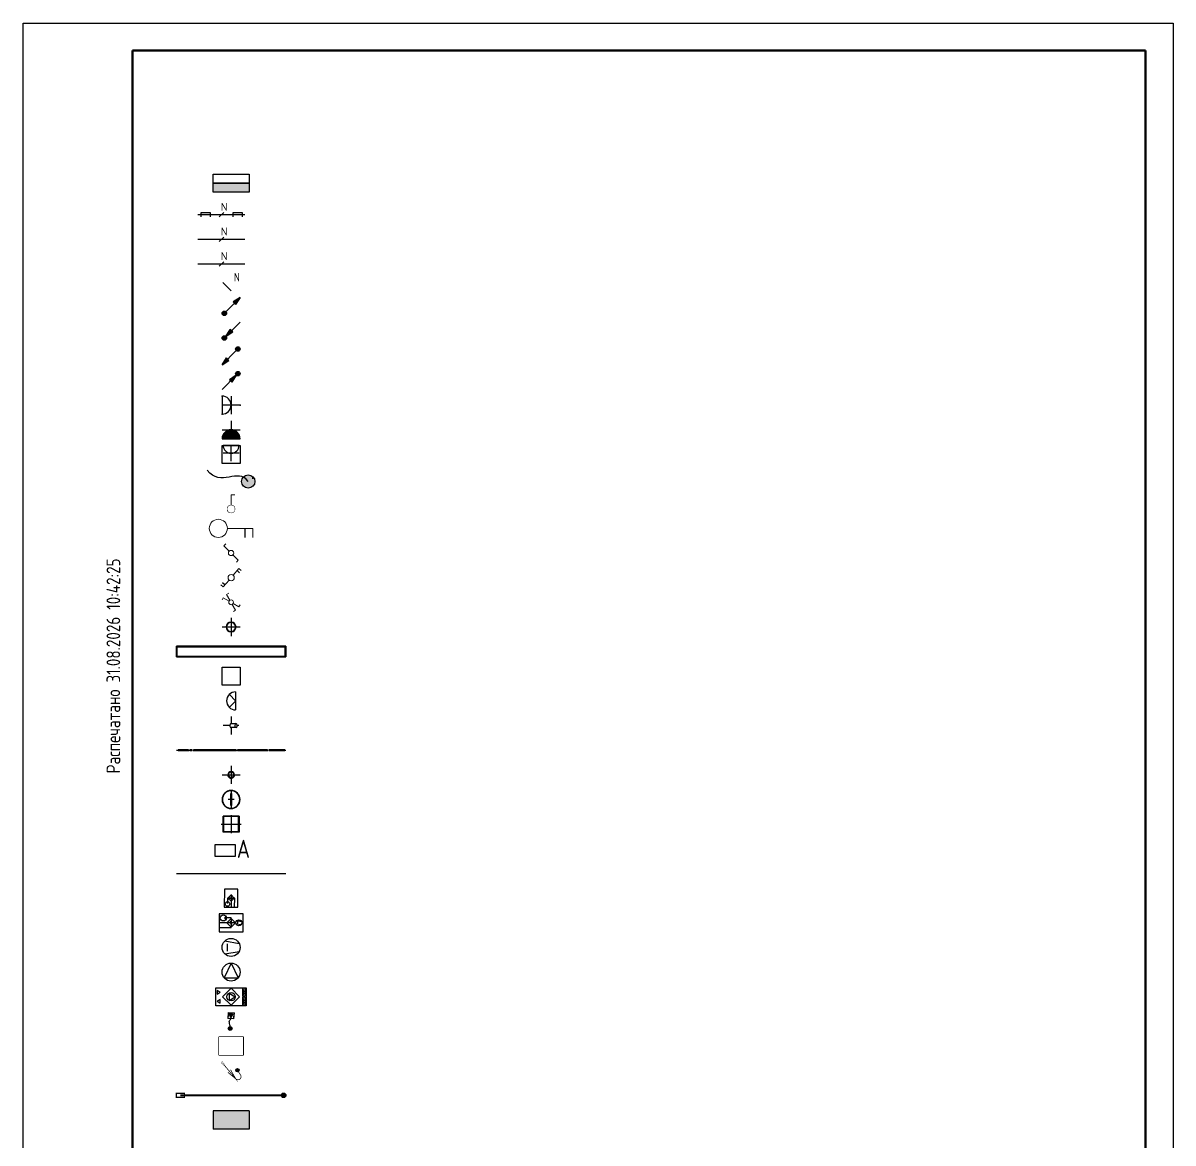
# Paper-space layout 'Layout1' of a CAD drawing. Header units: millimetres. Extents: x 0 to 1680, y -218 to 297.
# Drawn here: x 0 to 210, y 92.5 to 297 of the extents above; entities that cross this region are included whole.
import ezdxf
from ezdxf.enums import TextEntityAlignment as Align

# ---------------------------------------------------------------- set-up
doc = ezdxf.new("R2010")
doc.units = ezdxf.units.MM
doc.linetypes.add('$0$JIS_02_0.7', pattern=[1.35, 0.75, -0.6])
for name, color, linetype in [('$0$$0$0_UNC_4 LED. Оборудование 24', 1, 'Continuous'), ('$0$0_UNC_6 Обогрев. Оборудование', 1, 'Continuous'), ('0_Рамка', 7, 'Continuous')]:
    doc.layers.add(name, color=color, linetype=linetype)
doc.layers.add('0_UNC Defpoints ЭОМ', color=6, linetype='Continuous', plot=False)
doc.styles.add('$0$$0$Unecom', font='GOST2304A_0.ttf', dxfattribs={"height": 2.5})
doc.styles.add('$0$$0$СПДС1.8', font='isocpeur.ttf', dxfattribs={"width": 0.8, "height": 1.8})
doc.styles.add('$0$$18$Unecom', font='GOST2304A_0.ttf', dxfattribs={"height": 2.5})
doc.styles.add('$0$СГЕНЕРИР_СТИЛЬ_1', font='')
doc.styles.get("Standard").update_dxf_attribs({"font": 'arial.ttf'})
doc.styles.add('Unecom', font='GOST2304A_0.ttf', dxfattribs={"height": 2.5})
doc.styles.add('СПДС', font='isocpeur.ttf', dxfattribs={"width": 0.9, "height": 2.5})
doc.styles.get('$0$СГЕНЕРИР_СТИЛЬ_1').set_extended_font_data('Arial Кириллический')
doc.linetypes.add('$0$$0$зигзаг', pattern='A,0.00254,-5.08,[131,ltypeshp.shx,S=5.08,R=0,X=-5.08,Y=0],-10.16,[131,ltypeshp.shx,S=5.08,R=180,X=5.08,Y=0],-5.08', length=20.32254)

# ---------------------------------------------------------------- blocks, each defined once
blk = doc.blocks.new('*U3')
at = {"lineweight": 60, "ltscale": 10}
for p, q in [((20, 292), (205, 292)), ((20, 5), (20, 292)), ((205, 292), (205, 5))]:
    blk.add_line(p, q, dxfattribs=at)
at = {"layer": '0_UNC Defpoints ЭОМ', "ltscale": 10}
blk.add_lwpolyline([(210, 0), (0, 0), (0, 297), (210, 297)], close=True, dxfattribs=at)
at = {"style": 'Unecom'}
blk.add_attdef('ЛИСТ_№', text='', height=2.5, dxfattribs=at).set_placement((177.5, 25), align=Align.MIDDLE_CENTER)
blk.add_attdef('КОЛ-ВО_ЛИСТОВ', text='', height=2.5, dxfattribs=at).set_placement((194.71, 23.69), align=Align.CENTER)
at = {"lineweight": 30, "flags": 104}
blk.add_attdef('ОПИСАНИЕ_ЛИСТА', text='', height=2.5, dxfattribs=at).set_placement((119.93, 12.53), align=Align.MIDDLE_CENTER)
at = {"style": 'Unecom', "flags": 8}
blk.add_attdef('ФОРМАТ_БУМАГИ', (169.38, 1.29), '', height=2.5, dxfattribs=at)
at = {"layer": '0_Рамка', "style": 'СПДС', "width": 0.8}
blk.add_text('Распечатано 31.08.2026 10:42:25', height=2.5, rotation=90, dxfattribs=at).set_placement((16.5, 160), align=Align.MIDDLE_LEFT)
blk = doc.blocks.new('$0$CODEX_HBK_UGO_1')
at = {"ltscale": 0.0055}
h = blk.add_hatch(color=256, dxfattribs=at)
h.dxf.hatch_style = 1
h.paths.add_polyline_path([(3.3, -1.65), (-3.3, -1.65), (-3.3, 0), (3.3, 0)])
for points in [[(3.3, 0), (-3.3, 0), (-3.3, 1.65), (3.3, 1.65)], [(3.3, -1.65), (-3.3, -1.65), (-3.3, 0), (3.3, 0)]]:
    blk.add_lwpolyline(points, close=True, dxfattribs=at)
blk = doc.blocks.new('$0$CODEX_HBK_UGO_2')
at = {"color": 30, "ltscale": 0.574646, "true_color": 0xf8991e}
for points in [[(-6.06, -1.23), (2.53, -1.23)], [(-5.47, -1.65), (-5.47, -0.82), (-3.83, -0.82), (-3.83, -1.65)], [(-2.18, -1.65), (-1.35, -0.82)], [(0.4, -1.65), (0.4, -0.82), (2.05, -0.82), (2.05, -1.65)]]:
    blk.add_lwpolyline(points, dxfattribs=at)
at = {"color": 30, "ltscale": 0.574646, "true_color": 0xf8991e, "insert": (2.08, 0.19), "char_height": 1.4684, "width": 7.9528, "attachment_point": 5, "style": '$0$СГЕНЕРИР_СТИЛЬ_1'}
blk.add_mtext('\\pxql;{\\fISOCPEUR|b0|i0|c204|p34;N}', dxfattribs=at)
blk = doc.blocks.new('$0$CODEX_HBK_UGO_3')
at = {"color": 1, "ltscale": 0.574646}
for points in [[(-6.06, -1.23), (2.53, -1.23)], [(-2.18, -1.65), (-1.35, -0.82)]]:
    blk.add_lwpolyline(points, dxfattribs=at)
at = {"color": 1, "ltscale": 0.574646, "insert": (2.08, 0.19), "char_height": 1.4684, "width": 7.9528, "attachment_point": 5, "style": '$0$СГЕНЕРИР_СТИЛЬ_1'}
blk.add_mtext('\\pxql;{\\fISOCPEUR|b0|i0|c204|p34;N}', dxfattribs=at)
blk = doc.blocks.new('$0$CODEX_HBK_UGO_4')
at = {"color": 1, "linetype": '$0$JIS_02_0.7', "ltscale": 114.929133}
blk.add_lwpolyline([(-6.06, -1.23), (2.53, -1.23)], dxfattribs=at)
at = {"color": 1, "ltscale": 0.574646}
blk.add_lwpolyline([(-2.18, -1.65), (-1.35, -0.82)], dxfattribs=at)
at = {"color": 1, "ltscale": 0.574646, "insert": (2.08, 0.19), "char_height": 1.4684, "width": 7.9528, "attachment_point": 5, "style": '$0$СГЕНЕРИР_СТИЛЬ_1'}
blk.add_mtext('\\pxql;{\\fISOCPEUR|b0|i0|c204|p34;N}', dxfattribs=at)
blk = doc.blocks.new('$0$CODEX_HBK_UGO_5')
at = {"linetype": 'ByBlock', "ltscale": 0.010498}
blk.add_line((-1.53, -0.09), (0.03, -1.65), dxfattribs=at)
at = {"ltscale": 0.010498, "style": '$0$$0$Unecom'}
blk.add_text('N', height=1.57, dxfattribs=at).set_placement((0.51, 0.07))
blk = doc.blocks.new('$0$CODEX_HBK_UGO_6')
at = {"ltscale": 0.007113}
h = blk.add_hatch(color=0, dxfattribs=at)
h.dxf.hatch_style = 1
h.paths.add_polyline_path([(1.65, 1.65), (0.39, 0.83), (0.83, 0.39)])
h = blk.add_hatch(color=0, dxfattribs=at)
h.dxf.hatch_style = 1
h.paths.add_polyline_path([(-1.65, -1.24, 1), (-0.83, -1.24, 1)])
at = {"color": 0, "ltscale": 0.007113}
for p, q in [((-0.95, -0.95), (1.65, 1.65)), ((1.65, 1.65), (0.39, 0.83)), ((0.39, 0.83), (0.83, 0.39)), ((1.65, 1.65), (0.83, 0.39))]:
    blk.add_line(p, q, dxfattribs=at)
blk.add_circle((-1.24, -1.24), 0.409, dxfattribs=at)
blk = doc.blocks.new('$0$CODEX_HBK_UGO_7')
at = {"ltscale": 0.007113}
h = blk.add_hatch(color=0, dxfattribs=at)
h.dxf.hatch_style = 1
h.paths.add_polyline_path([(-0.95, -0.95), (0.31, -0.14), (-0.14, 0.31)])
h = blk.add_hatch(color=0, dxfattribs=at)
h.dxf.hatch_style = 1
h.paths.add_polyline_path([(-1.65, -1.24, 1), (-0.83, -1.24, 1)])
at = {"color": 0, "ltscale": 0.007113}
for p, q in [((-0.95, -0.95), (1.65, 1.65)), ((-0.95, -0.95), (-0.14, 0.31)), ((0.31, -0.14), (-0.14, 0.31)), ((-0.95, -0.95), (0.31, -0.14))]:
    blk.add_line(p, q, dxfattribs=at)
blk.add_circle((-1.24, -1.24), 0.409, dxfattribs=at)
blk = doc.blocks.new('$0$CODEX_HBK_UGO_8')
at = {"ltscale": 0.007113}
h = blk.add_hatch(color=0, dxfattribs=at)
h.dxf.hatch_style = 1
h.paths.add_polyline_path([(0.83, 1.24, 1), (1.65, 1.24, 1)])
h = blk.add_hatch(color=0, dxfattribs=at)
h.dxf.hatch_style = 1
h.paths.add_polyline_path([(-1.65, -1.65), (-0.39, -0.83), (-0.83, -0.39)])
at = {"color": 0, "ltscale": 0.007113}
for p, q in [((-1.65, -1.65), (0.95, 0.95)), ((-1.65, -1.65), (-0.83, -0.39)), ((-1.65, -1.65), (-0.39, -0.83)), ((-0.39, -0.83), (-0.83, -0.39))]:
    blk.add_line(p, q, dxfattribs=at)
blk.add_circle((1.24, 1.24), 0.409, dxfattribs=at)
blk = doc.blocks.new('$0$CODEX_HBK_UGO_9')
at = {"ltscale": 0.007113}
h = blk.add_hatch(color=0, dxfattribs=at)
h.dxf.hatch_style = 1
h.paths.add_polyline_path([(0.95, 0.95), (-0.31, 0.14), (0.14, -0.31)])
h = blk.add_hatch(color=0, dxfattribs=at)
h.dxf.hatch_style = 1
h.paths.add_polyline_path([(0.83, 1.24, 1), (1.65, 1.24, 1)])
at = {"color": 0, "ltscale": 0.007113}
for p, q in [((-1.65, -1.65), (0.95, 0.95)), ((0.95, 0.95), (-0.31, 0.14)), ((-0.31, 0.14), (0.14, -0.31)), ((0.95, 0.95), (0.14, -0.31))]:
    blk.add_line(p, q, dxfattribs=at)
blk.add_circle((1.24, 1.24), 0.409, dxfattribs=at)
blk = doc.blocks.new('$0$CODEX_HBK_UGO_10')
at = {"color": 0, "linetype": 'ByBlock', "lineweight": -2, "ltscale": 0.009497}
for points in [[(-1.65, 1.65), (-1.65, -1.65)], [(0, 1.65), (0, -1.65)]]:
    blk.add_lwpolyline(points, dxfattribs=at)
at = {"color": 0, "ltscale": 0.003799}
blk.add_lwpolyline([(1.65, 0), (-1.65, 0)], dxfattribs=at)
at = {"color": 0, "linetype": 'ByBlock', "lineweight": -2, "ltscale": 0.009497}
blk.add_arc((-1.65, 0), 1.65, 270, 90, dxfattribs=at)
for p in [(-1.65, 1.65), (1.65, 0), (-1.65, -1.65)]:
    blk.add_point(p, dxfattribs=at)
blk = doc.blocks.new('$0$CODEX_HBK_UGO_11')
at = {"ltscale": 0.003799}
h = blk.add_hatch(color=0, dxfattribs=at)
h.dxf.hatch_style = 1
h.paths.add_polyline_path([(0, 0, 0.414214), (-1.65, -1.65), (0, -1.65)])
h = blk.add_hatch(color=0, dxfattribs=at)
h.dxf.hatch_style = 1
h.paths.add_polyline_path([(0, 0), (0, -1.65), (1.65, -1.65, 0.414214)])
at = {"color": 0, "linetype": 'ByBlock', "lineweight": -2, "ltscale": 0.009497}
for points in [[(-1.65, 0), (1.65, 0)], [(-1.65, -1.65), (1.65, -1.65)]]:
    blk.add_lwpolyline(points, dxfattribs=at)
at = {"color": 0, "ltscale": 0.003799}
blk.add_lwpolyline([(0, 1.65), (0, -1.65)], dxfattribs=at)
at = {"color": 0, "linetype": 'ByBlock', "lineweight": -2, "ltscale": 0.009497}
blk.add_arc((0, -1.65), 1.65, 0, 180, dxfattribs=at)
blk = doc.blocks.new('$0$CODEX_HBK_UGO_12')
at = {"color": 0, "ltscale": 0.003341}
blk.add_lwpolyline([(1.65, -1.65), (-1.65, -1.65), (-1.65, 1.65), (1.65, 1.65)], close=True, dxfattribs=at)
at = {"color": 0, "linetype": 'ByBlock', "lineweight": -2, "ltscale": 0.008353}
for points in [[(1.45, 1.65), (-1.45, 1.65)], [(1.45, 0.2), (-1.45, 0.2)]]:
    blk.add_lwpolyline(points, dxfattribs=at)
at = {"color": 0, "ltscale": 0.003341}
blk.add_lwpolyline([(0, -1.25), (0, 1.65)], dxfattribs=at)
at = {"color": 0, "linetype": 'ByBlock', "lineweight": -2, "ltscale": 0.008353}
blk.add_arc((0, 1.65), 1.45, 180, 0, dxfattribs=at)
blk = doc.blocks.new('$0$CODEX_HBK_UGO_13')
at = {"ltscale": 0.019384}
h = blk.add_hatch(dxfattribs=at)
h.set_pattern_fill('ANGLE', color=0, scale=0.969202, angle=-90)
h.set_pattern_definition([(270, (8.0794, 2.05), (6.77, 6e-14), [4.9235, -1.8463]), (5e-13, (8.0794, 2.05), (-6e-14, 6.77), [4.9235, -1.8463])])
h.paths.add_polyline_path([(3.13, -1.65, 1), (3.13, 0.77, 1)])
at = {"linetype": 'ByBlock', "ltscale": 0.019384}
h = blk.add_hatch(color=0, dxfattribs=at)
h.dxf.hatch_style = 1
h.paths.add_polyline_path([(2.81, -1.61, 1), (3.45, 0.73, 1)])
at = {"color": 0, "linetype": 'ByBlock', "ltscale": 0.019384}
blk.add_circle((3.13, -0.44), 1.21, dxfattribs=at)
blk.add_open_spline([(3.13, -0.44), (1.29, 2.19), (-1.9, -1.64), (-4.34, 1.63)], degree=3, dxfattribs=at)
blk = doc.blocks.new('$0$CODEX_HBK_UGO_14')
at = {"color": 0, "lineweight": 13, "ltscale": 0.007476}
blk.add_lwpolyline([(0, -0.28), (0, 1.65), (0.68, 1.65)], dxfattribs=at)
blk.add_circle((0, -0.97), 0.685, dxfattribs=at)
blk.add_circle((0, -0.97), 0.685, dxfattribs=at)
blk.add_circle((0, -0.97), 0.685, dxfattribs=at)
blk.add_circle((0, -0.97), 0.685, dxfattribs=at)
blk.add_circle((0, -0.97), 0.685, dxfattribs=at)
blk.add_circle((0, -0.97), 0.685, dxfattribs=at)
at = {"color": 0, "ltscale": 0.007476}
blk.add_wipeout([(-0.68, -0.97), (-0.68, -0.89), (-0.66, -0.8), (-0.64, -0.71), (-0.59, -0.62), (-0.54, -0.55), (-0.48, -0.48), (-0.4, -0.41), (-0.32, -0.36), (-0.21, -0.31), (-0.13, -0.29), (-0.03, -0.28), (0.04, -0.28), (0.16, -0.3), (0.27, -0.34), (0.35, -0.37), (0.44, -0.44), (0.51, -0.51), (0.57, -0.59), (0.62, -0.68), (0.66, -0.79), (0.68, -0.9), (0.68, -1.03), (0.66, -1.15), (0.61, -1.27), (0.56, -1.36), (0.5, -1.44), (0.41, -1.51), (0.32, -1.57), (0.22, -1.61), (0.09, -1.64), (-0.05, -1.65), (-0.15, -1.63), (-0.27, -1.59), (-0.37, -1.54), (-0.47, -1.47), (-0.54, -1.39), (-0.6, -1.29), (-0.66, -1.16), (-0.68, -1.05)], dxfattribs=at)
blk.add_wipeout([(-0.68, -0.97), (-0.68, -0.91), (-0.67, -0.83), (-0.64, -0.71), (-0.59, -0.62), (-0.51, -0.51), (-0.4, -0.41), (-0.27, -0.34), (-0.13, -0.29), (0.01, -0.28), (0.16, -0.3), (0.31, -0.35), (0.41, -0.42), (0.51, -0.51), (0.6, -0.62), (0.64, -0.73), (0.67, -0.84), (0.68, -0.96), (0.68, -1.06), (0.66, -1.15), (0.62, -1.25), (0.56, -1.36), (0.5, -1.44), (0.41, -1.51), (0.3, -1.58), (0.16, -1.63), (0, -1.65), (-0.1, -1.64), (-0.24, -1.61), (-0.37, -1.54), (-0.47, -1.47), (-0.57, -1.34), (-0.63, -1.23), (-0.68, -1.08)], dxfattribs=at)
blk = doc.blocks.new('$0$CODEX_HBK_UGO_15')
at = {"color": 0, "lineweight": 13, "ltscale": 0.018016}
blk.add_lwpolyline([(-0.68, 0), (3.98, 0), (3.98, -1.65)], dxfattribs=at)
at = {"color": 0, "ltscale": 0.036031}
blk.add_lwpolyline([(2.58, -1.65), (2.58, 0)], dxfattribs=at)
at = {"color": 0, "lineweight": 13, "ltscale": 0.018016}
blk.add_circle((-2.33, 0), 1.65, dxfattribs=at)
blk.add_circle((-2.33, 0), 1.65, dxfattribs=at)
blk.add_circle((-2.33, 0), 1.65, dxfattribs=at)
blk.add_circle((-2.33, 0), 1.65, dxfattribs=at)
blk.add_circle((-2.33, 0), 1.65, dxfattribs=at)
blk = doc.blocks.new('$0$CODEX_HBK_UGO_16')
at = {"color": 0, "lineweight": 13, "ltscale": 0.005286}
for points in [[(-0.34, 0.34), (-1.31, 1.31), (-0.97, 1.65)], [(0.34, -0.34), (1.31, -1.31), (0.97, -1.65)]]:
    blk.add_lwpolyline(points, dxfattribs=at)
blk.add_circle((0, 0), 0.484, dxfattribs=at)
blk.add_circle((0, 0), 0.484, dxfattribs=at)
blk.add_circle((0, 0), 0.484, dxfattribs=at)
blk.add_circle((0, 0), 0.484, dxfattribs=at)
blk.add_circle((0, 0), 0.484, dxfattribs=at)
blk = doc.blocks.new('$0$CODEX_HBK_UGO_17')
at = {"color": 0, "lineweight": 13, "ltscale": 0.006254}
for points in [[(0.37, 0.43), (1.42, 1.65), (1.86, 1.28)], [(-0.37, -0.43), (-1.42, -1.65), (-1.86, -1.28)]]:
    blk.add_lwpolyline(points, dxfattribs=at)
at = {"color": 0, "ltscale": 0.012508}
for points in [[(1.54, 0.91), (1.1, 1.28)], [(-1.54, -0.91), (-1.1, -1.28)]]:
    blk.add_lwpolyline(points, dxfattribs=at)
at = {"color": 0, "lineweight": 13, "ltscale": 0.006254}
blk.add_circle((0.01, 0.01), 0.573, dxfattribs=at)
blk.add_circle((0.01, 0.01), 0.573, dxfattribs=at)
blk.add_circle((0.01, 0.01), 0.573, dxfattribs=at)
blk.add_circle((0.01, 0.01), 0.573, dxfattribs=at)
blk.add_circle((0.01, 0.01), 0.573, dxfattribs=at)
blk = doc.blocks.new('$0$CODEX_HBK_UGO_18')
at = {"color": 0, "lineweight": 13, "ltscale": 0.004719}
for points in [[(-0.38, 0.21), (-1.44, 0.81), (-1.65, 0.44)], [(-0.38, 0.21), (-1.44, 0.81), (-1.65, 0.44)], [(-0.38, 0.21), (-1.44, 0.81), (-1.65, 0.44)], [(-0.38, 0.21), (-1.44, 0.81), (-1.65, 0.44)], [(-0.38, 0.21), (-1.44, 0.81), (-1.65, 0.44)], [(-0.21, 0.38), (-0.81, 1.44), (-0.44, 1.65)], [(-0.21, 0.38), (-0.81, 1.44), (-0.44, 1.65)], [(-0.21, 0.38), (-0.81, 1.44), (-0.44, 1.65)], [(-0.21, 0.38), (-0.81, 1.44), (-0.44, 1.65)], [(-0.21, 0.38), (-0.81, 1.44), (-0.44, 1.65)], [(0.21, -0.38), (0.81, -1.44), (0.44, -1.65)], [(0.21, -0.38), (0.81, -1.44), (0.44, -1.65)], [(0.21, -0.38), (0.81, -1.44), (0.44, -1.65)], [(0.38, -0.21), (1.44, -0.81), (1.65, -0.44)], [(0.38, -0.21), (1.44, -0.81), (1.65, -0.44)], [(0.38, -0.21), (1.44, -0.81), (1.65, -0.44)]]:
    blk.add_lwpolyline(points, dxfattribs=at)
blk.add_circle((0, 0), 0.432, dxfattribs=at)
blk.add_circle((0, 0), 0.432, dxfattribs=at)
blk.add_circle((0, 0), 0.432, dxfattribs=at)
blk.add_circle((0, 0), 0.432, dxfattribs=at)
blk.add_circle((0, 0), 0.432, dxfattribs=at)
blk = doc.blocks.new('$0$CODEX_HBK_UGO_19')
at = {"color": 0, "ltscale": 0.022}
for p, q in [((-1.65, 0), (1.65, 0)), ((0, 1.65), (0, -1.65))]:
    blk.add_line(p, q, dxfattribs=at)
for radius, start, end in [(0.902, 0, 180), (0.902, 180, 0), (0.836, 0, 180), (0.836, 180, 0)]:
    blk.add_arc((0, 0), radius, start, end, dxfattribs=at)
blk = doc.blocks.new('$0$CODEX_HBK_UGO_20')
at = {"color": 0, "ltscale": 0.020619}
for p, q in [((-10, -0.98), (-10, 0.98)), ((10, 0.98), (-10, 0.98)), ((-9.9, -0.88), (-9.9, 0.88)), ((-9.9, 0.88), (9.9, 0.88)), ((9.9, 0.88), (-9.9, 0.88)), ((-9.9, 0.88), (-9.9, -0.88)), ((9.9, 0.88), (9.9, -0.88)), ((9.9, -0.88), (9.9, 0.88)), ((10, 0.98), (10, -0.98)), ((-10, -0.98), (10, -0.98)), ((9.9, -0.88), (-9.9, -0.88)), ((-9.9, -0.88), (9.9, -0.88))]:
    blk.add_line(p, q, dxfattribs=at)
blk = doc.blocks.new('$0$CODEX_HBK_UGO_21')
at = {"color": 0, "ltscale": 0.0055}
for p, q in [((-1.65, -1.65), (-1.65, 1.65)), ((-1.65, 1.65), (1.65, 1.65)), ((1.65, 1.65), (1.65, -1.65)), ((1.65, -1.65), (-1.65, -1.65))]:
    blk.add_line(p, q, dxfattribs=at)
blk = doc.blocks.new('$0$CODEX_HBK_UGO_22')
at = {"color": 0, "ltscale": 0.012071}
for p, q in [((-0.32, 1.17), (0.81, 0.04)), ((0.81, 0.04), (-0.32, 1.17)), ((-0.32, -1.17), (0.81, -0.04)), ((0.81, -0.04), (-0.32, -1.17))]:
    blk.add_line(p, q, dxfattribs=at)
blk.add_lwpolyline([(0.81, 1.65), (0.81, -1.65)], dxfattribs=at)
for start, end in [(135, 225), (91.2879, 135), (225, 268.7121)]:
    blk.add_arc((0.84, 0), 1.65, start, end, dxfattribs=at)
blk = doc.blocks.new('$0$CODEX_HBK_UGO_23')
at = {"color": 0, "ltscale": 0.020625}
for p, q in [((-0.24, 0), (-1.44, 0)), ((0, 1.65), (0, 0.36)), ((0, 0.36), (0.9, 0.36)), ((1.44, 0), (1.14, 0)), ((0.9, -0.36), (0, -0.36)), ((0, -0.36), (0, -1.65))]:
    blk.add_line(p, q, dxfattribs=at)
for centre, start_param, end_param in [((0, 0), 0, 1.570796), ((0, 0), 1.570796, 3.141593), ((0.9, 0), -1.570796, 1.570796), ((0.9, 0), 1.570796, 4.712389)]:
    blk.add_ellipse(centre, major_axis=(0, 0.361), ratio=0.656059, start_param=start_param, end_param=end_param, dxfattribs=at)
blk = doc.blocks.new('$0$CODEX_HBK_UGO_24')
at = {"color": 0, "ltscale": 0.006494}
for p, q in [((-10, 0), (-7.75, 0)), ((-9.68, 0.06), (-7.75, 0.06)), ((-9.68, 0.04), (-9.68, 0.06)), ((-7.75, 0.04), (-9.68, 0.04)), ((-9.68, 0.04), (-9.68, -0.04)), ((-7.53, 0.06), (-7.1, 0.06)), ((-7.1, 0.04), (-7.53, 0.04)), ((-7.53, 0), (-7.1, 0)), ((-6.88, 0.06), (0.95, 0.06)), ((0.95, 0.04), (-6.88, 0.04)), ((-6.88, 0), (0.95, 0)), ((1.17, 0.06), (6.66, 0.06)), ((6.66, 0.04), (1.17, 0.04)), ((1.17, 0), (6.66, 0)), ((6.89, 0.06), (9.81, 0.06)), ((9.81, 0.04), (6.89, 0.04)), ((6.89, 0), (10, 0)), ((9.81, 0.06), (9.81, 0.04)), ((9.81, -0.04), (9.81, 0.04)), ((-9.68, -0.06), (-9.68, -0.04)), ((-9.68, -0.04), (-7.73, -0.04)), ((-7.68, -0.06), (-9.68, -0.06)), ((-7.03, -0.06), (-7.6, -0.06)), ((-7.55, -0.04), (-7.08, -0.04)), ((1.02, -0.06), (-6.95, -0.06)), ((-6.9, -0.04), (0.97, -0.04)), ((6.73, -0.06), (1.1, -0.06)), ((1.15, -0.04), (6.68, -0.04)), ((9.81, -0.06), (6.82, -0.06)), ((6.87, -0.04), (9.81, -0.04)), ((9.81, -0.04), (9.81, -0.06))]:
    blk.add_line(p, q, dxfattribs=at)
blk = doc.blocks.new('$0$CODEX_HBK_UGO_25')
at = {"color": 0, "ltscale": 0.023571}
for p, q in [((-1.65, 0), (-0.75, 0)), ((-0.75, 0), (1.65, 0)), ((0, 1.65), (0, -1.47)), ((0, -1.47), (0, -1.65))]:
    blk.add_line(p, q, dxfattribs=at)
for radius, start, end in [(0.613, 0, 180), (0.613, 180, 240), (0.495, 165, 180), (0.495, 180, 195), (0.495, 135, 165), (0.495, 0, 135), (0.495, 255, 0), (0.613, 300, 0), (0.495, 195, 210), (0.495, 210, 255), (0.613, 240, 300)]:
    blk.add_arc((0, 0), radius, start, end, dxfattribs=at)
blk = doc.blocks.new('$0$CODEX_HBK_UGO_26')
at = {"color": 0, "ltscale": 0.007857}
for p, q in [((-0.06, -1.07), (-0.06, 1.07)), ((-0.06, 1.07), (0.06, 1.07)), ((0, 1.49), (0, -1.45)), ((0.06, 1.07), (0.06, -1.07)), ((0.55, 0), (-0.55, 0)), ((0.06, -1.07), (-0.06, -1.07))]:
    blk.add_line(p, q, dxfattribs=at)
for radius, start, end in [(1.65, 90, 270), (1.59, 90, 270), (1.65, 270, 90), (1.59, 270, 90)]:
    blk.add_arc((0, 0), radius, start, end, dxfattribs=at)
blk = doc.blocks.new('$0$CODEX_HBK_UGO_27')
at = {"color": 0, "ltscale": 0.007896}
for p, q in [((1.46, 1.49), (-1.46, 1.49)), ((-1.46, 1.46), (-1.46, 1.49)), ((-1.46, -1.46), (-1.46, 1.46)), ((-1.46, 1.46), (1.46, 1.46)), ((-1.38, 1.39), (-1.38, -1.39)), ((1.38, 1.39), (-1.38, 1.39)), ((0, 1.65), (0, -1.65)), ((1.38, -1.39), (1.38, 1.39)), ((1.46, 1.49), (1.46, 1.46)), ((1.46, 1.46), (1.46, -1.46)), ((-1.82, 0), (1.82, 0)), ((1.46, -1.46), (-1.46, -1.46)), ((-1.38, -1.39), (1.38, -1.39)), ((1.38, -1.39), (-1.38, -1.39))]:
    blk.add_line(p, q, dxfattribs=at)
blk = doc.blocks.new('$0$CODEX_HBK_UGO_28')
at = {"color": 1, "ltscale": 0.018333}
blk.add_lwpolyline([(-2.93, 0.78), (0.73, 0.78), (0.73, -1.42), (-2.93, -1.42), (-2.93, 0.78)], dxfattribs=at)
at = {"color": 1, "ltscale": 0.018333, "insert": (1.05, 1.65), "char_height": 3.3, "attachment_point": 1, "style": '$0$$18$Unecom'}
blk.add_mtext('А', dxfattribs=at)
blk = doc.blocks.new('$0$CODEX_HBK_UGO_29')
at = {"layer": '$0$$0$0_UNC_4 LED. Оборудование 24', "color": 6, "linetype": '$0$$0$зигзаг', "ltscale": 0.258242}
blk.add_lwpolyline([(-10, 0), (10, 0)], dxfattribs=at)
blk = doc.blocks.new('$0$CODEX_HBK_UGO_30')
at = {"color": 0, "ltscale": 0.00494}
for p, q in [((-0.58, 0), (0.58, 0)), ((0, 0), (-0.24, 0.06)), ((0, 0), (-0.24, 0.06)), ((0, 0), (-0.24, -0.06)), ((0, 0), (-0.24, -0.06)), ((0, 0.66), (0, -1.65)), ((0, 0), (0.24, 0.06)), ((0, 0), (0.24, 0.06)), ((0, 0), (0.24, -0.06)), ((0, 0), (0.24, -0.06)), ((-0.78, -0.87), (-0.66, -0.66)), ((-0.78, -0.87), (-0.54, -0.87)), ((-0.54, -0.87), (-0.66, -0.66)), ((-0.66, -1.48), (-0.66, -1.64))]:
    blk.add_line(p, q, dxfattribs=at)
for points in [[(1.23, -1.65), (1.24, 1.64), (-1.23, 1.65), (-1.24, -1.64)], [(0.58, 0), (0, 0.58), (-0.58, 0), (0, -0.58)]]:
    blk.add_lwpolyline(points, close=True, dxfattribs=at)
for points in [[(-0.58, 0), (-0.66, 0), (-0.66, -0.66)], [(0.65, -1.65), (0.66, 0), (0.58, 0)]]:
    blk.add_lwpolyline(points, dxfattribs=at)
blk.add_circle((-0.66, -1.07), 0.412, dxfattribs=at)
blk = doc.blocks.new('$0$CODEX_HBK_UGO_31')
at = {"color": 0, "ltscale": 0.006577}
blk.add_wipeout([(-2.2, -1.64), (-2.19, 1.65), (2.2, 1.64), (2.19, -1.65)], dxfattribs=at)
for p, q in [((-1.97, 0.88), (-2.19, 0.88)), ((0.88, 0), (-2.19, 0.01)), ((-1.16, 1.04), (-0.87, 0.88)), ((-1.16, 1.04), (-1.16, 0.72)), ((-1.16, 0.72), (-0.87, 0.88)), ((0, 0), (-0.09, -0.32)), ((0, 0), (-0.09, -0.32)), ((0, 0), (-0.08, 0.32)), ((0, 0), (-0.08, 0.32)), ((0, 0.78), (0, -0.78)), ((0, 0), (0.09, 0.32)), ((0, 0), (0.09, 0.32)), ((0, 0), (0.08, -0.32)), ((0, 0), (0.08, -0.32)), ((1.05, 0.39), (1.92, 0.24)), ((1.21, -0.22), (1.21, 0.22)), ((1.04, -0.4), (1.92, -0.25)), ((1.97, -0.01), (2.19, -0.01))]:
    blk.add_line(p, q, dxfattribs=at)
for points in [[(-2.2, -1.64), (2.19, -1.65), (2.2, 1.64), (-2.19, 1.65)], [(0, -0.78), (0.78, 0), (0, 0.78), (-0.78, 0)]]:
    blk.add_lwpolyline(points, close=True, dxfattribs=at)
for points in [[(0, 0.78), (0, 0.88), (-0.87, 0.88)], [(-2.19, -0.87), (0, -0.88), (0, -0.78)]]:
    blk.add_lwpolyline(points, dxfattribs=at)
for centre in [(-1.42, 0.88), (1.42, 0)]:
    blk.add_circle(centre, 0.548, dxfattribs=at)
blk = doc.blocks.new('$0$CODEX_HBK_UGO_32')
at = {"color": 0, "ltscale": 0.006593}
blk.add_wipeout([(0.01, 1.65), (0.37, 1.61), (0.66, 1.51), (0.92, 1.37), (1.19, 1.14), (1.35, 0.95), (1.44, 0.8), (1.53, 0.61), (1.61, 0.35), (1.65, 0.12), (1.65, -0.1), (1.63, -0.26), (1.58, -0.47), (1.5, -0.68), (1.43, -0.83), (1.3, -1.02), (1.14, -1.19), (0.97, -1.34), (0.8, -1.44), (0.55, -1.56), (0.39, -1.6), (0.19, -1.64), (-0.01, -1.65), (-0.15, -1.64), (-0.33, -1.62), (-0.55, -1.55), (-0.76, -1.47), (-0.9, -1.38), (-1.03, -1.29), (-1.16, -1.17), (-1.27, -1.06), (-1.37, -0.92), (-1.46, -0.77), (-1.52, -0.65), (-1.56, -0.53), (-1.6, -0.41), (-1.64, -0.21), (-1.65, 0.01), (-1.64, 0.2), (-1.59, 0.45), (-1.53, 0.63), (-1.49, 0.71), (-1.42, 0.84), (-1.34, 0.96), (-1.28, 1.04), (-1.21, 1.12), (-1.09, 1.24), (-0.97, 1.34), (-0.85, 1.42), (-0.69, 1.5), (-0.57, 1.55), (-0.44, 1.59), (-0.33, 1.62), (-0.16, 1.64)], dxfattribs=at)
for p, q in [((-1.13, 1.2), (1.48, 0.72)), ((-0.66, -0.66), (-0.66, 0.66)), ((-1.15, -1.18), (1.48, -0.74))]:
    blk.add_line(p, q, dxfattribs=at)
blk.add_circle((0, 0), 1.65, dxfattribs=at)
blk = doc.blocks.new('$0$CODEX_HBK_UGO_33')
at = {"color": 0, "ltscale": 0.006593}
blk.add_wipeout([(-1.65, 0.01), (-1.61, 0.38), (-1.51, 0.67), (-1.36, 0.93), (-1.14, 1.2), (-0.95, 1.35), (-0.8, 1.44), (-0.61, 1.53), (-0.34, 1.61), (-0.11, 1.65), (0.1, 1.65), (0.26, 1.63), (0.47, 1.58), (0.68, 1.5), (0.83, 1.42), (1.02, 1.29), (1.19, 1.14), (1.34, 0.96), (1.44, 0.8), (1.56, 0.54), (1.61, 0.38), (1.64, 0.19), (1.65, -0.01), (1.64, -0.16), (1.62, -0.33), (1.55, -0.56), (1.46, -0.76), (1.38, -0.9), (1.29, -1.03), (1.17, -1.17), (1.06, -1.27), (0.92, -1.37), (0.77, -1.46), (0.64, -1.52), (0.52, -1.57), (0.41, -1.6), (0.2, -1.64), (-0.01, -1.65), (-0.2, -1.64), (-0.45, -1.59), (-0.63, -1.53), (-0.71, -1.49), (-0.85, -1.42), (-0.97, -1.34), (-1.04, -1.28), (-1.12, -1.21), (-1.25, -1.08), (-1.34, -0.97), (-1.42, -0.84), (-1.5, -0.68), (-1.55, -0.57), (-1.59, -0.44), (-1.62, -0.32), (-1.64, -0.16)], dxfattribs=at)
at = {"color": 0, "ltscale": 0.001978}
for points in [[(0.01, 1.65), (-1.29, -1.03)], [(0.01, 1.65), (1.27, -1.06)], [(-1.29, -1.03), (1.27, -1.06)]]:
    blk.add_lwpolyline(points, dxfattribs=at)
at = {"color": 0, "ltscale": 0.006593}
blk.add_circle((0, 0), 1.65, dxfattribs=at)
blk.add_circle((0, 0), 1.65, dxfattribs=at)
blk = doc.blocks.new('$0$CODEX_HBK_UGO_34')
at = {"color": 0, "linetype": 'ByBlock', "ltscale": 0.0066}
blk.add_wipeout([(2.78, -1.65), (-2.78, -1.65), (-2.78, 1.65), (2.78, 1.65)], dxfattribs=at)
blk.add_lwpolyline([(2.78, 1.65), (2.78, -1.65), (-2.78, -1.65), (-2.78, 1.65)], close=True, dxfattribs=at)
at = {"color": 0, "ltscale": 0.0132}
for points in [[(-2.54, 0.49), (-1.97, 0.82), (-2.54, 1.16)], [(-1.55, 0), (0, 1.55), (1.55, 0), (0, -1.55)], [(2.58, 1.55), (2.08, 1.55), (2.08, 0.1), (2.58, 0.1)], [(-1.97, -0.49), (-2.54, -0.83), (-1.97, -1.16)], [(2.58, -0.1), (2.08, -0.1), (2.08, -1.55), (2.58, -1.55)]]:
    blk.add_lwpolyline(points, close=True, dxfattribs=at)
for points in [[(-0.37, 0.66), (-0.37, -0.66)], [(-0.37, 0.66), (0.76, 0)], [(-0.37, -0.66), (0.76, 0)], [(2.14, 1.47), (2.14, 0.18)], [(2.14, 1.24), (2.31, 1.24)], [(2.14, 0.82), (2.31, 0.82)], [(2.14, 0.41), (2.31, 0.41)], [(2.35, 1.03), (2.52, 1.03)], [(2.35, 0.62), (2.52, 0.62)], [(2.52, 1.47), (2.52, 0.18)], [(2.14, -0.18), (2.14, -1.47)], [(2.14, -0.41), (2.31, -0.41)], [(2.14, -0.83), (2.31, -0.83)], [(2.14, -1.24), (2.31, -1.24)], [(2.35, -0.62), (2.52, -0.62)], [(2.35, -1.03), (2.52, -1.03)], [(2.52, -0.18), (2.52, -1.47)]]:
    blk.add_lwpolyline(points, dxfattribs=at)
blk.add_circle((0, 0), 0.759, dxfattribs=at)
blk = doc.blocks.new('$0$CODEX_HBK_UGO_35')
at = {"linetype": 'ByBlock', "ltscale": 0.004847}
h = blk.add_hatch(color=5, dxfattribs=at)
h.dxf.hatch_style = 1
h.paths.add_polyline_path([(-0.03, 0.62), (0.32, 1.26, 0.549868), (-0.29, 1.3)])
h = blk.add_hatch(color=5, dxfattribs=at)
h.dxf.hatch_style = 1
h.paths.add_polyline_path([(0.18, -1.33, 1), (-0.5, -1.28, 1)])
at = {"color": 5, "linetype": 'ByBlock', "lineweight": 5, "ltscale": 0.004847}
blk.add_lwpolyline([(-0.6, 0.52), (0.53, 0.45), (0.6, 1.57), (-0.53, 1.65)], close=True, dxfattribs=at)
blk.add_lwpolyline([(-0.51, 0.61), (0.44, 0.54), (0.51, 1.49), (-0.44, 1.55), (-0.51, 0.61)], dxfattribs=at)
at = {"color": 5, "linetype": 'ByBlock', "ltscale": 0.004847}
for points in [[(-0.03, 0.62), (-0.29, 1.3)], [(-0.03, 0.62), (0.32, 1.26)]]:
    blk.add_lwpolyline(points, dxfattribs=at)
blk.add_circle((-0.16, -1.31), 0.345, dxfattribs=at)
blk.add_arc((0, 1.09), 0.36, 28.5223, 143.7423, dxfattribs=at)
blk.add_open_spline([(-0.16, -1.31), (-0.14, -1.13), (-0.1, -0.71), (-0.48, -0.08), (-0.17, 0.31), (-0.04, 0.49)], degree=3, knots=[0, 0, 0, 0, 263.596537, 656.159748, 970.526298, 970.526298, 970.526298, 970.526298], dxfattribs=at)
blk = doc.blocks.new('$0$CODEX_HBK_UGO_36')
at = {"linetype": 'ByBlock', "lineweight": -2, "ltscale": 0.0088}
for points in [[(-2.2, 1.65), (2.2, 1.65), (2.2, -1.65), (-2.2, -1.65)], [(-1.89, 1.34), (1.89, 1.34), (1.89, -1.34), (-1.89, -1.34)]]:
    blk.add_lwpolyline(points, close=True, dxfattribs=at)
at = {"linetype": 'ByBlock', "lineweight": -2, "ltscale": 0.0088, "style": '$0$$0$СПДС1.8', "width": 0.8}
blk.add_text('КУП', height=1.584, dxfattribs=at).set_placement((0, 0), align=Align.MIDDLE_CENTER)
at = {"linetype": 'ByBlock', "ltscale": 0.0088}
blk.add_wipeout([(-2.2, 1.65), (2.2, 1.65), (2.2, -1.65), (-2.2, -1.65)], dxfattribs=at)
blk = doc.blocks.new('$0$CODEX_HBK_UGO_37')
at = {"ltscale": 0.640384}
h = blk.add_hatch(color=256, dxfattribs=at)
h.dxf.hatch_style = 1
h.set_gradient(color1=(255, 0, 255), color2=(235, 0, 235), one_color=1, tint=0.46)
edge = h.paths.add_edge_path()
edge.add_arc((1.15, 0.08), 0.298, 253.2651, 613.2651, ccw=False)
at = {"color": 5, "ltscale": 0.640384, "const_width": 0.0633}
blk.add_lwpolyline([(-1.23, 1.17), (-1.41, 1.02), (-1.82, 1.49), (-1.63, 1.65)], close=True, dxfattribs=at)
at = {"color": 1, "ltscale": 6.403837, "const_width": 0.139}
for points in [[(-1.32, 1.09), (0.86, -1.5), (-0.1, 0.16), (0.86, -1.5), (-0.6, -0.29)], [(1.72, -0.77), (1.15, 0.08)]]:
    blk.add_lwpolyline(points, dxfattribs=at)
blk.add_lwpolyline([(0.86, -1.5, 0.893774), (1.72, -0.77)], format="xyb", dxfattribs=at)
at = {"color": 6, "ltscale": 6.403837}
blk.add_circle((1.15, 0.08), 0.298, dxfattribs=at)
blk = doc.blocks.new('$0$CODEX_HBK_UGO_38')
at = {"ltscale": 1.961248}
h = blk.add_hatch(color=6, dxfattribs=at)
h.dxf.hatch_style = 1
h.set_gradient(color1=(255, 0, 255), color2=(235, 0, 235), one_color=1, tint=0.46)
edge = h.paths.add_edge_path()
edge.add_arc((9.58, 0), 0.423, 0, 360, ccw=False)
at = {"layer": '$0$0_UNC_6 Обогрев. Оборудование', "color": 5, "ltscale": 1.961248, "const_width": 0.196}
blk.add_lwpolyline([(-8.51, 0.37), (-8.51, -0.37), (-10, -0.37), (-10, 0.37)], close=True, dxfattribs=at)
at = {"layer": '$0$0_UNC_6 Обогрев. Оборудование', "color": 1, "ltscale": 1.961248, "const_width": 0.393}
blk.add_lwpolyline([(-9.26, 0), (9.58, 0)], dxfattribs=at)
at = {"color": 6, "ltscale": 19.612483}
blk.add_circle((9.58, 0), 0.423, dxfattribs=at)
blk = doc.blocks.new('$0$CODEX_HBK_UGO_39')
at = {"ltscale": 130.560271}
h = blk.add_hatch(color=3, dxfattribs=at)
h.paths.add_polyline_path([(-3.29, -1.65), (-3.3, 1.65), (0, 1.65)])
h.paths.add_polyline_path([(3.29, 1.65), (3.3, -1.65), (0, 1.65)])
at = {"ltscale": 1.305603}
h = blk.add_hatch(color=7, dxfattribs=at)
h.set_gradient(color1=(255, 255, 255), one_color=1, tint=1, name='HEMISPHERICAL')
h.paths.add_polyline_path([(-3.29, -1.65), (3.3, -1.65), (0, 1.65)])
at = {"color": 3, "ltscale": 130.560271}
for p, q in [((3.3, 1.65), (-3.29, 1.65)), ((-3.29, 1.65), (-3.29, -1.65)), ((3.29, 1.65), (3.3, -1.65)), ((3.3, -1.65), (-3.29, -1.65))]:
    blk.add_line(p, q, dxfattribs=at)

psp = doc.layouts.get("Layout1")

# ---------------------------------------------------------------- block references
for name, p in [('*U3', (0, 0)), ('$0$CODEX_HBK_UGO_1', (38, 267.75)), ('$0$CODEX_HBK_UGO_2', (38, 263.25)), ('$0$CODEX_HBK_UGO_3', (38, 258.75)), ('$0$CODEX_HBK_UGO_4', (38, 254.25)), ('$0$CODEX_HBK_UGO_5', (38, 249.75)), ('$0$CODEX_HBK_UGO_6', (38, 245.25)), ('$0$CODEX_HBK_UGO_7', (38, 240.75)), ('$0$CODEX_HBK_UGO_8', (38, 236.25)), ('$0$CODEX_HBK_UGO_9', (38, 231.75)), ('$0$CODEX_HBK_UGO_10', (38, 227.25)), ('$0$CODEX_HBK_UGO_11', (38, 222.75)), ('$0$CODEX_HBK_UGO_12', (38, 218.25)), ('$0$CODEX_HBK_UGO_13', (38, 213.75)), ('$0$CODEX_HBK_UGO_15', (38, 204.75)), ('$0$CODEX_HBK_UGO_16', (38, 200.25)), ('$0$CODEX_HBK_UGO_17', (38, 195.75)), ('$0$CODEX_HBK_UGO_18', (38, 191.25)), ('$0$CODEX_HBK_UGO_19', (38, 186.75)), ('$0$CODEX_HBK_UGO_20', (38, 182.25)), ('$0$CODEX_HBK_UGO_21', (38, 177.75)), ('$0$CODEX_HBK_UGO_22', (38, 173.25)), ('$0$CODEX_HBK_UGO_23', (38, 168.75)), ('$0$CODEX_HBK_UGO_24', (38, 164.25)), ('$0$CODEX_HBK_UGO_25', (38, 159.75)), ('$0$CODEX_HBK_UGO_26', (38, 155.25)), ('$0$CODEX_HBK_UGO_27', (38, 150.75)), ('$0$CODEX_HBK_UGO_28', (38, 146.25)), ('$0$CODEX_HBK_UGO_29', (38, 141.75)), ('$0$CODEX_HBK_UGO_30', (38, 137.25)), ('$0$CODEX_HBK_UGO_35', (38, 114.75)), ('$0$CODEX_HBK_UGO_37', (38, 105.75)), ('$0$CODEX_HBK_UGO_38', (38, 101.25)), ('$0$CODEX_HBK_UGO_39', (38, 96.75))]:
    psp.add_blockref(name, p)

# ---------------------------------------------------------------- next in the draw order: block references
for name, p in [('$0$CODEX_HBK_UGO_14', (38, 209.25)), ('$0$CODEX_HBK_UGO_31', (38, 132.75)), ('$0$CODEX_HBK_UGO_32', (38, 128.25)), ('$0$CODEX_HBK_UGO_33', (38, 123.75)), ('$0$CODEX_HBK_UGO_34', (38, 119.25)), ('$0$CODEX_HBK_UGO_36', (38, 110.25))]:
    psp.add_blockref(name, p)

doc.saveas('drawing.dxf')
